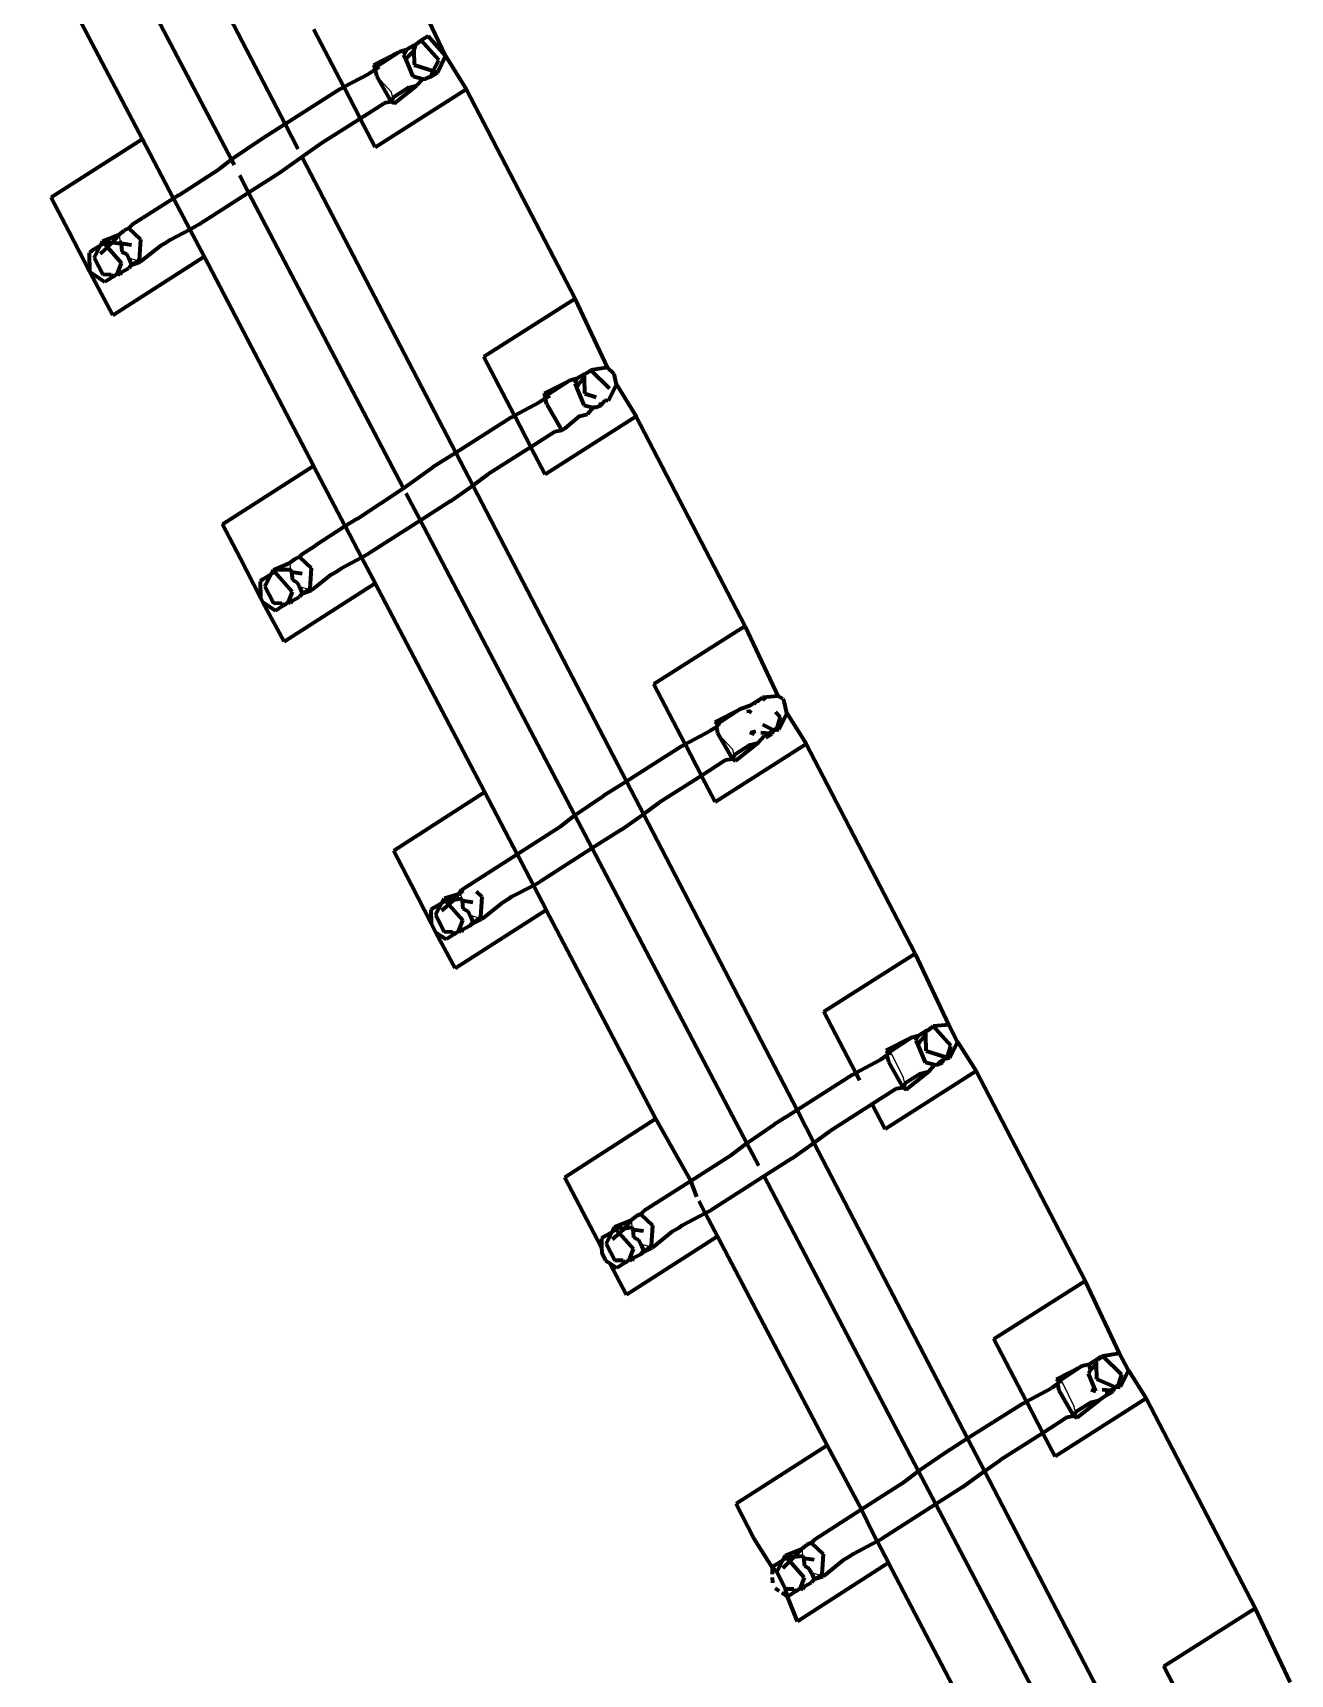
# Model space of a CAD drawing. Header units: millimetres. Extents: x 4307 to 31003, y 2809 to 20009.
# Drawn here: x 16655.46 to 16673.03, y 12521.96 to 12544.88 of the extents above; entities that cross this region are included whole.
import ezdxf

# ---------------------------------------------------------------- set-up
doc = ezdxf.new("R2010")
doc.units = ezdxf.units.MM
doc.layers.add('ProfileEdges', color=7, linetype='Continuous')

msp = doc.modelspace()

# ---------------------------------------------------------------- linework, layer by layer
for p, q in [((16660.265, 12544.413), (16660.226, 12544.438)), ((16660.261, 12544.281), (16660.472, 12544.054)), ((16660.451, 12543.952), (16660.49, 12543.977)), ((16660.49, 12543.977), (16660.472, 12544.054)), ((16656.67, 12542.069), (16656.674, 12542.043)), ((16656.674, 12542.043), (16656.678, 12541.973)), ((16656.932, 12541.698), (16656.801, 12541.735)), ((16656.96, 12541.683), (16656.932, 12541.698)), ((16662.61, 12539.849), (16662.649, 12539.824)), ((16662.835, 12539.363), (16662.894, 12539.357)), ((16659.054, 12537.48), (16659.062, 12537.383)), ((16659.317, 12537.109), (16659.186, 12537.146)), ((16659.344, 12537.093), (16659.317, 12537.109)), ((16665.029, 12535.103), (16665.24, 12534.875)), ((16665.219, 12534.774), (16665.258, 12534.798)), ((16665.258, 12534.798), (16665.24, 12534.875)), ((16661.438, 12532.891), (16661.442, 12532.865)), ((16661.442, 12532.865), (16661.446, 12532.794)), ((16661.701, 12532.52), (16661.57, 12532.557)), ((16661.728, 12532.504), (16661.701, 12532.52)), ((16667.454, 12530.636), (16667.625, 12530.286)), ((16667.604, 12530.185), (16667.643, 12530.209)), ((16667.643, 12530.209), (16667.625, 12530.286)), ((16663.822, 12528.301), (16663.826, 12528.276)), ((16663.826, 12528.276), (16663.83, 12528.205)), ((16664.085, 12527.931), (16663.954, 12527.968)), ((16664.113, 12527.915), (16664.085, 12527.931)), ((16669.839, 12526.047), (16670.009, 12525.697)), ((16669.988, 12525.595), (16670.027, 12525.62)), ((16670.027, 12525.62), (16670.009, 12525.697)), ((16666.207, 12523.712), (16666.211, 12523.687)), ((16666.211, 12523.687), (16666.215, 12523.616)), ((16666.469, 12523.342), (16666.339, 12523.379)), ((16666.497, 12523.326), (16666.469, 12523.342))]:
    msp.add_line(p, q)
at = {"layer": 'ProfileEdges', "lineweight": 211}
for p, q in [((16656.838, 12547.741), (16658.985, 12543.608)), ((16658.235, 12543.112), (16656.076, 12547.232)), ((16656.992, 12543.399), (16655.461, 12546.319)), ((16660.664, 12545.74), (16661.229, 12544.562)), ((16659.806, 12544.127), (16659.389, 12544.93)), ((16660.681, 12544.645), (16660.579, 12544.619)), ((16660.681, 12544.645), (16660.642, 12544.578)), ((16660.673, 12544.52), (16660.784, 12544.632)), ((16660.783, 12544.707), (16660.681, 12544.645)), ((16660.812, 12544.72), (16660.783, 12544.707)), ((16660.783, 12544.707), (16660.784, 12544.632)), ((16660.784, 12544.632), (16660.812, 12544.72)), ((16660.784, 12544.632), (16660.788, 12544.437)), ((16660.889, 12544.777), (16660.812, 12544.72)), ((16660.987, 12544.836), (16660.889, 12544.777)), ((16661.134, 12544.503), (16660.889, 12544.777)), ((16661.229, 12544.562), (16660.987, 12544.836)), ((16660.226, 12544.438), (16660.579, 12544.619)), ((16660.226, 12544.438), (16660.242, 12544.366)), ((16660.265, 12544.413), (16660.242, 12544.366)), ((16660.302, 12544.404), (16660.242, 12544.366)), ((16660.265, 12544.413), (16660.579, 12544.619)), ((16660.673, 12544.52), (16660.642, 12544.578)), ((16660.774, 12544.272), (16660.673, 12544.52)), ((16660.788, 12544.437), (16661.056, 12544.35)), ((16661.056, 12544.35), (16661.134, 12544.503)), ((16661.116, 12544.331), (16661.229, 12544.562)), ((16661.229, 12544.562), (16661.518, 12544.096)), ((16659.806, 12544.127), (16660.158, 12544.312)), ((16660.242, 12544.366), (16660.158, 12544.312)), ((16660.242, 12544.366), (16660.261, 12544.281)), ((16660.261, 12544.281), (16660.451, 12543.952)), ((16660.908, 12544.238), (16660.774, 12544.272)), ((16660.908, 12544.238), (16660.826, 12544.147)), ((16660.908, 12544.238), (16660.947, 12544.241)), ((16661.016, 12544.27), (16660.947, 12544.241)), ((16661.016, 12544.27), (16661.056, 12544.35)), ((16661.016, 12544.27), (16661.116, 12544.331)), ((16661.056, 12544.35), (16661.116, 12544.331)), ((16659.758, 12544.1), (16658.985, 12543.608)), ((16659.758, 12544.1), (16659.806, 12544.127)), ((16659.806, 12544.127), (16660.034, 12543.688)), ((16660.243, 12543.285), (16661.518, 12544.096)), ((16660.451, 12543.952), (16660.47, 12543.919)), ((16660.49, 12543.977), (16660.47, 12543.919)), ((16660.714, 12544.119), (16660.49, 12543.977)), ((16660.509, 12543.896), (16660.826, 12544.147)), ((16660.714, 12544.119), (16660.826, 12544.147)), ((16661.518, 12544.096), (16663.039, 12541.169)), ((16660.034, 12543.688), (16660.372, 12543.902)), ((16660.47, 12543.919), (16660.372, 12543.902)), ((16660.509, 12543.896), (16660.47, 12543.919)), ((16658.985, 12543.608), (16658.667, 12543.405)), ((16658.985, 12543.608), (16659.165, 12543.261)), ((16659.49, 12543.342), (16660.034, 12543.688)), ((16660.243, 12543.285), (16660.034, 12543.688)), ((16656.992, 12543.399), (16655.72, 12542.583)), ((16657.428, 12542.568), (16656.992, 12543.399)), ((16658.667, 12543.405), (16658.235, 12543.112)), ((16659.222, 12543.152), (16659.49, 12543.342)), ((16658.235, 12543.112), (16658.071, 12542.982)), ((16658.276, 12543.035), (16658.235, 12543.112)), ((16658.914, 12542.932), (16659.222, 12543.152)), ((16659.222, 12543.152), (16661.37, 12539.019)), ((16657.501, 12542.618), (16658.071, 12542.982)), ((16658.476, 12542.653), (16658.352, 12542.89)), ((16658.476, 12542.653), (16658.914, 12542.932)), ((16655.971, 12542.105), (16655.72, 12542.583)), ((16657.428, 12542.568), (16656.842, 12542.196)), ((16657.501, 12542.618), (16657.428, 12542.568)), ((16657.428, 12542.568), (16657.654, 12542.138)), ((16657.784, 12542.211), (16658.476, 12542.653)), ((16660.641, 12538.525), (16658.476, 12542.653)), ((16656.258, 12541.546), (16655.971, 12542.105)), ((16656.67, 12542.069), (16656.739, 12542.124)), ((16656.802, 12542.153), (16656.739, 12542.124)), ((16656.802, 12542.153), (16656.842, 12542.196)), ((16656.971, 12541.997), (16656.802, 12542.153)), ((16657.388, 12541.998), (16657.654, 12542.138)), ((16657.654, 12542.138), (16657.784, 12542.211)), ((16657.654, 12542.138), (16657.853, 12541.759)), ((16656.402, 12541.909), (16656.292, 12541.843)), ((16656.317, 12541.742), (16656.402, 12541.909)), ((16656.402, 12541.909), (16656.435, 12541.975)), ((16656.456, 12541.944), (16656.402, 12541.909)), ((16656.504, 12541.89), (16656.403, 12541.798)), ((16656.435, 12541.975), (16656.67, 12542.069)), ((16656.435, 12541.975), (16656.576, 12541.955)), ((16656.456, 12541.944), (16656.504, 12541.89)), ((16656.504, 12541.89), (16656.576, 12541.955)), ((16656.504, 12541.89), (16656.7, 12541.668)), ((16656.576, 12541.955), (16656.67, 12542.069)), ((16656.576, 12541.955), (16656.695, 12541.939)), ((16656.695, 12541.939), (16656.678, 12541.973)), ((16656.839, 12541.919), (16656.695, 12541.939)), ((16656.695, 12541.939), (16656.707, 12541.827)), ((16656.952, 12541.714), (16656.971, 12541.997)), ((16657.239, 12541.904), (16656.982, 12541.697)), ((16657.331, 12541.956), (16657.239, 12541.904)), ((16657.388, 12541.998), (16657.331, 12541.956)), ((16656.292, 12541.843), (16656.253, 12541.813)), ((16656.258, 12541.546), (16656.253, 12541.813)), ((16656.317, 12541.742), (16656.44, 12541.506)), ((16656.581, 12540.942), (16657.853, 12541.759)), ((16656.644, 12541.522), (16656.7, 12541.668)), ((16656.773, 12541.79), (16656.707, 12541.827)), ((16656.801, 12541.735), (16656.773, 12541.79)), ((16656.801, 12541.735), (16656.839, 12541.644)), ((16656.839, 12541.644), (16656.802, 12541.596)), ((16656.839, 12541.644), (16656.932, 12541.698)), ((16656.839, 12541.644), (16656.96, 12541.683)), ((16656.932, 12541.698), (16656.952, 12541.714)), ((16656.96, 12541.683), (16656.952, 12541.714)), ((16656.982, 12541.697), (16656.96, 12541.683)), ((16657.853, 12541.759), (16659.384, 12538.838)), ((16656.258, 12541.546), (16656.466, 12541.404)), ((16656.581, 12540.942), (16656.258, 12541.546)), ((16656.555, 12541.504), (16656.44, 12541.506)), ((16656.509, 12541.427), (16656.466, 12541.404)), ((16656.581, 12541.475), (16656.509, 12541.427)), ((16656.581, 12541.475), (16656.555, 12541.504)), ((16656.581, 12541.475), (16656.644, 12541.522)), ((16656.702, 12541.542), (16656.644, 12541.522)), ((16656.644, 12541.522), (16656.682, 12541.502)), ((16656.702, 12541.542), (16656.682, 12541.502)), ((16656.702, 12541.542), (16656.802, 12541.596)), ((16663.039, 12541.169), (16661.764, 12540.358)), ((16663.039, 12541.169), (16663.491, 12540.208)), ((16662.19, 12539.538), (16661.764, 12540.358)), ((16663.065, 12540.056), (16662.964, 12540.03)), ((16663.065, 12540.056), (16663.027, 12539.988)), ((16663.168, 12540.118), (16663.065, 12540.056)), ((16663.168, 12540.064), (16663.085, 12539.978)), ((16663.196, 12540.131), (16663.168, 12540.118)), ((16663.168, 12540.064), (16663.168, 12540.118)), ((16663.172, 12539.848), (16663.168, 12540.064)), ((16663.196, 12540.131), (16663.259, 12540.173)), ((16663.491, 12540.208), (16663.259, 12540.173)), ((16663.259, 12540.173), (16663.518, 12539.914)), ((16663.584, 12540.12), (16663.491, 12540.208)), ((16663.614, 12539.972), (16663.584, 12540.12)), ((16662.61, 12539.849), (16662.964, 12540.03)), ((16662.626, 12539.776), (16662.61, 12539.849)), ((16662.649, 12539.824), (16662.626, 12539.776)), ((16662.686, 12539.814), (16662.626, 12539.776)), ((16662.964, 12540.03), (16662.649, 12539.824)), ((16663.027, 12539.988), (16663.057, 12539.93)), ((16663.085, 12539.978), (16663.057, 12539.93)), ((16663.057, 12539.93), (16663.158, 12539.683)), ((16663.172, 12539.848), (16663.333, 12539.796)), ((16663.614, 12539.972), (16663.5, 12539.742)), ((16663.614, 12539.972), (16663.893, 12539.524)), ((16662.19, 12539.538), (16662.542, 12539.723)), ((16662.626, 12539.776), (16662.542, 12539.723)), ((16662.645, 12539.692), (16662.626, 12539.776)), ((16662.645, 12539.692), (16662.835, 12539.363)), ((16663.158, 12539.683), (16663.292, 12539.649)), ((16663.292, 12539.649), (16663.211, 12539.557)), ((16663.331, 12539.652), (16663.292, 12539.649)), ((16663.4, 12539.681), (16663.331, 12539.652)), ((16663.417, 12539.704), (16663.371, 12539.69)), ((16663.4, 12539.681), (16663.417, 12539.704)), ((16663.449, 12539.749), (16663.417, 12539.704)), ((16663.5, 12539.742), (16663.449, 12539.749)), ((16662.143, 12539.511), (16661.37, 12539.019)), ((16662.143, 12539.511), (16662.19, 12539.538)), ((16662.19, 12539.538), (16662.419, 12539.098)), ((16663.893, 12539.524), (16662.618, 12538.714)), ((16662.835, 12539.363), (16662.854, 12539.33)), ((16662.894, 12539.357), (16662.854, 12539.33)), ((16663.098, 12539.53), (16662.894, 12539.357)), ((16663.098, 12539.53), (16663.211, 12539.557)), ((16665.414, 12536.598), (16663.893, 12539.524)), ((16662.756, 12539.313), (16662.419, 12539.098)), ((16662.854, 12539.33), (16662.756, 12539.313)), ((16661.37, 12539.019), (16661.051, 12538.816)), ((16661.37, 12539.019), (16661.607, 12538.563)), ((16662.419, 12539.098), (16661.874, 12538.753)), ((16662.618, 12538.714), (16662.419, 12539.098)), ((16658.112, 12538.022), (16659.384, 12538.838)), ((16659.827, 12537.992), (16659.384, 12538.838)), ((16660.641, 12538.525), (16661.051, 12538.816)), ((16661.607, 12538.563), (16661.823, 12538.719)), ((16661.874, 12538.753), (16661.823, 12538.719)), ((16659.992, 12538.097), (16660.641, 12538.525)), ((16660.877, 12538.074), (16660.679, 12538.451)), ((16661.298, 12538.343), (16661.607, 12538.563)), ((16661.607, 12538.563), (16663.754, 12534.429)), ((16661.298, 12538.343), (16660.877, 12538.074)), ((16658.363, 12537.544), (16658.112, 12538.022)), ((16659.827, 12537.992), (16659.41, 12537.724)), ((16659.992, 12538.097), (16659.827, 12537.992)), ((16659.827, 12537.992), (16660.055, 12537.558)), ((16660.877, 12538.074), (16660.169, 12537.622)), ((16663.036, 12533.956), (16660.877, 12538.074)), ((16658.642, 12536.999), (16658.363, 12537.544)), ((16659.123, 12537.535), (16659.054, 12537.48)), ((16659.186, 12537.564), (16659.123, 12537.535)), ((16659.186, 12537.564), (16659.227, 12537.607)), ((16659.355, 12537.408), (16659.186, 12537.564)), ((16659.227, 12537.607), (16659.41, 12537.724)), ((16659.772, 12537.409), (16660.055, 12537.558)), ((16660.055, 12537.558), (16660.169, 12537.622)), ((16660.055, 12537.558), (16660.244, 12537.198)), ((16658.677, 12537.254), (16658.792, 12537.324)), ((16658.702, 12537.153), (16658.792, 12537.324)), ((16658.792, 12537.324), (16658.824, 12537.384)), ((16658.84, 12537.354), (16658.792, 12537.324)), ((16658.824, 12537.384), (16659.054, 12537.48)), ((16659.062, 12537.383), (16658.824, 12537.384)), ((16659.084, 12537.079), (16658.84, 12537.354)), ((16659.08, 12537.349), (16659.062, 12537.383)), ((16659.223, 12537.329), (16659.08, 12537.349)), ((16659.092, 12537.238), (16659.08, 12537.349)), ((16659.337, 12537.125), (16659.355, 12537.408)), ((16659.623, 12537.315), (16659.367, 12537.108)), ((16659.623, 12537.315), (16659.715, 12537.367)), ((16659.715, 12537.367), (16659.772, 12537.409)), ((16658.677, 12537.254), (16658.637, 12537.223)), ((16658.637, 12537.223), (16658.642, 12536.999)), ((16658.702, 12537.153), (16658.825, 12536.917)), ((16658.972, 12536.382), (16660.244, 12537.198)), ((16659.084, 12537.079), (16659.028, 12536.933)), ((16659.157, 12537.201), (16659.092, 12537.238)), ((16659.186, 12537.146), (16659.157, 12537.201)), ((16659.186, 12537.146), (16659.223, 12537.055)), ((16659.223, 12537.055), (16659.317, 12537.109)), ((16659.223, 12537.055), (16659.344, 12537.093)), ((16659.317, 12537.109), (16659.337, 12537.125)), ((16659.344, 12537.093), (16659.337, 12537.125)), ((16659.367, 12537.108), (16659.344, 12537.093)), ((16661.775, 12534.277), (16660.244, 12537.198)), ((16658.677, 12536.932), (16658.642, 12536.999)), ((16658.677, 12536.932), (16658.851, 12536.815)), ((16658.972, 12536.382), (16658.677, 12536.932)), ((16658.939, 12536.915), (16658.825, 12536.917)), ((16658.851, 12536.815), (16658.893, 12536.838)), ((16658.965, 12536.886), (16658.893, 12536.838)), ((16658.965, 12536.886), (16658.939, 12536.915)), ((16658.965, 12536.886), (16659.028, 12536.933)), ((16659.086, 12536.952), (16659.028, 12536.933)), ((16659.066, 12536.913), (16659.028, 12536.933)), ((16659.086, 12536.952), (16659.066, 12536.913)), ((16659.086, 12536.952), (16659.186, 12537.007)), ((16659.223, 12537.055), (16659.186, 12537.007)), ((16665.414, 12536.598), (16664.139, 12535.787)), ((16665.414, 12536.598), (16665.875, 12535.619)), ((16664.574, 12534.948), (16664.139, 12535.787)), ((16665.48, 12535.486), (16665.342, 12535.439)), ((16665.552, 12535.529), (16665.48, 12535.486)), ((16665.552, 12535.529), (16665.538, 12535.505)), ((16665.606, 12535.566), (16665.552, 12535.529)), ((16665.58, 12535.542), (16665.606, 12535.566)), ((16665.606, 12535.566), (16665.658, 12535.599)), ((16665.875, 12535.619), (16665.658, 12535.599)), ((16665.694, 12535.558), (16665.658, 12535.599)), ((16665.941, 12535.583), (16665.875, 12535.619)), ((16665.941, 12535.583), (16665.959, 12535.549)), ((16665.998, 12535.383), (16665.959, 12535.549)), ((16664.995, 12535.259), (16665.342, 12535.439)), ((16665.034, 12535.235), (16664.995, 12535.259)), ((16665.034, 12535.235), (16665.011, 12535.187)), ((16665.342, 12535.439), (16665.034, 12535.235)), ((16665.07, 12535.225), (16665.034, 12535.235)), ((16665.466, 12535.383), (16665.459, 12535.428)), ((16665.491, 12535.425), (16665.466, 12535.383)), ((16665.658, 12535.225), (16665.812, 12535.147)), ((16665.902, 12535.325), (16665.839, 12535.396)), ((16665.902, 12535.325), (16665.856, 12535.175)), ((16665.998, 12535.383), (16665.884, 12535.152)), ((16665.998, 12535.383), (16666.268, 12534.953)), ((16664.574, 12534.948), (16664.926, 12535.134)), ((16665.011, 12535.187), (16664.926, 12535.134)), ((16665.011, 12535.187), (16665.029, 12535.103)), ((16665.029, 12535.103), (16665.219, 12534.774)), ((16665.481, 12535.115), (16665.542, 12535.094)), ((16665.542, 12535.094), (16665.53, 12535.143)), ((16665.677, 12535.059), (16665.595, 12534.968)), ((16665.633, 12535.114), (16665.755, 12535.101)), ((16665.755, 12535.101), (16665.677, 12535.059)), ((16665.704, 12535.041), (16665.784, 12535.092)), ((16665.812, 12535.147), (16665.755, 12535.101)), ((16665.755, 12535.101), (16665.784, 12535.092)), ((16665.812, 12535.147), (16665.784, 12535.092)), ((16665.856, 12535.175), (16665.812, 12535.147)), ((16665.812, 12535.147), (16665.884, 12535.152)), ((16664.527, 12534.922), (16663.754, 12534.429)), ((16664.527, 12534.922), (16664.574, 12534.948)), ((16664.574, 12534.948), (16664.803, 12534.509)), ((16664.993, 12534.143), (16666.268, 12534.953)), ((16665.219, 12534.774), (16665.238, 12534.741)), ((16665.258, 12534.798), (16665.238, 12534.741)), ((16665.483, 12534.941), (16665.258, 12534.798)), ((16665.595, 12534.968), (16665.277, 12534.718)), ((16665.483, 12534.941), (16665.595, 12534.968)), ((16667.789, 12532.026), (16666.268, 12534.953)), ((16665.14, 12534.724), (16664.803, 12534.509)), ((16665.238, 12534.741), (16665.14, 12534.724)), ((16665.238, 12534.741), (16665.277, 12534.718)), ((16663.754, 12534.429), (16663.436, 12534.227)), ((16663.754, 12534.429), (16663.991, 12533.973)), ((16664.803, 12534.509), (16664.258, 12534.164)), ((16664.993, 12534.143), (16664.803, 12534.509)), ((16661.775, 12534.277), (16660.503, 12533.461)), ((16662.228, 12533.413), (16661.775, 12534.277)), ((16663.036, 12533.956), (16663.436, 12534.227)), ((16663.991, 12533.973), (16664.208, 12534.13)), ((16664.258, 12534.164), (16664.208, 12534.13)), ((16662.839, 12533.804), (16663.036, 12533.956)), ((16663.278, 12533.495), (16663.036, 12533.956)), ((16663.682, 12533.754), (16663.991, 12533.973)), ((16663.991, 12533.973), (16666.138, 12529.84)), ((16662.228, 12533.413), (16662.839, 12533.804)), ((16663.682, 12533.754), (16663.278, 12533.495)), ((16660.754, 12532.983), (16660.503, 12533.461)), ((16661.451, 12532.915), (16662.228, 12533.413)), ((16662.228, 12533.413), (16662.456, 12532.978)), ((16663.278, 12533.495), (16662.553, 12533.033)), ((16665.437, 12529.378), (16663.278, 12533.495)), ((16661.025, 12532.452), (16660.754, 12532.983)), ((16662.156, 12532.82), (16662.456, 12532.978)), ((16662.456, 12532.978), (16662.553, 12533.033)), ((16662.456, 12532.978), (16662.635, 12532.637)), ((16661.061, 12532.664), (16661.177, 12532.734)), ((16661.086, 12532.564), (16661.177, 12532.734)), ((16661.272, 12532.711), (16661.171, 12532.62)), ((16661.177, 12532.734), (16661.209, 12532.794)), ((16661.177, 12532.734), (16661.225, 12532.765)), ((16661.442, 12532.865), (16661.209, 12532.794)), ((16661.209, 12532.794), (16661.344, 12532.776)), ((16661.225, 12532.765), (16661.272, 12532.711)), ((16661.344, 12532.776), (16661.272, 12532.711)), ((16661.272, 12532.711), (16661.469, 12532.49)), ((16661.438, 12532.891), (16661.344, 12532.776)), ((16661.344, 12532.776), (16661.446, 12532.794)), ((16661.438, 12532.891), (16661.451, 12532.915)), ((16661.481, 12532.9), (16661.438, 12532.891)), ((16661.451, 12532.915), (16661.442, 12532.865)), ((16661.464, 12532.76), (16661.446, 12532.794)), ((16661.607, 12532.74), (16661.464, 12532.76)), ((16661.476, 12532.649), (16661.464, 12532.76)), ((16661.74, 12532.818), (16661.66, 12532.892)), ((16661.721, 12532.536), (16661.74, 12532.818)), ((16662.007, 12532.726), (16661.751, 12532.519)), ((16662.1, 12532.778), (16662.007, 12532.726)), ((16662.156, 12532.82), (16662.1, 12532.778)), ((16661.061, 12532.664), (16661.021, 12532.634)), ((16661.021, 12532.634), (16661.025, 12532.452)), ((16661.086, 12532.564), (16661.209, 12532.328)), ((16661.363, 12531.821), (16662.635, 12532.637)), ((16661.413, 12532.344), (16661.469, 12532.49)), ((16661.542, 12532.611), (16661.476, 12532.649)), ((16661.57, 12532.557), (16661.542, 12532.611)), ((16661.57, 12532.557), (16661.608, 12532.466)), ((16661.599, 12532.44), (16661.701, 12532.52)), ((16661.599, 12532.44), (16661.728, 12532.504)), ((16661.701, 12532.52), (16661.721, 12532.536)), ((16661.728, 12532.504), (16661.721, 12532.536)), ((16661.751, 12532.519), (16661.728, 12532.504)), ((16664.166, 12529.716), (16662.635, 12532.637)), ((16661.093, 12532.321), (16661.025, 12532.452)), ((16661.093, 12532.321), (16661.235, 12532.226)), ((16661.363, 12531.821), (16661.093, 12532.321)), ((16661.323, 12532.326), (16661.209, 12532.328)), ((16661.278, 12532.249), (16661.235, 12532.226)), ((16661.349, 12532.297), (16661.278, 12532.249)), ((16661.349, 12532.297), (16661.323, 12532.326)), ((16661.349, 12532.297), (16661.413, 12532.344)), ((16661.471, 12532.363), (16661.413, 12532.344)), ((16661.451, 12532.324), (16661.413, 12532.344)), ((16661.471, 12532.363), (16661.451, 12532.324)), ((16661.471, 12532.363), (16661.571, 12532.418)), ((16661.608, 12532.466), (16661.571, 12532.418)), ((16661.571, 12532.418), (16661.599, 12532.44)), ((16666.514, 12531.216), (16667.789, 12532.026)), ((16667.789, 12532.026), (16668.259, 12531.03)), ((16666.959, 12530.359), (16666.514, 12531.216)), ((16667.834, 12530.877), (16667.726, 12530.85)), ((16667.795, 12530.81), (16667.834, 12530.877)), ((16667.936, 12530.94), (16667.834, 12530.877)), ((16667.937, 12530.885), (16667.853, 12530.799)), ((16667.964, 12530.952), (16667.936, 12530.94)), ((16667.937, 12530.885), (16667.936, 12530.94)), ((16667.941, 12530.669), (16667.937, 12530.885)), ((16667.964, 12530.952), (16668.042, 12531.01)), ((16668.259, 12531.03), (16668.042, 12531.01)), ((16668.287, 12530.736), (16668.042, 12531.01)), ((16668.382, 12530.794), (16668.259, 12531.03)), ((16667.726, 12530.85), (16667.379, 12530.67)), ((16667.379, 12530.67), (16667.418, 12530.645)), ((16667.418, 12530.645), (16667.393, 12530.605)), ((16667.418, 12530.645), (16667.726, 12530.85)), ((16667.418, 12530.645), (16667.454, 12530.636)), ((16667.795, 12530.81), (16667.825, 12530.752)), ((16667.853, 12530.799), (16667.825, 12530.752)), ((16667.825, 12530.752), (16667.927, 12530.505)), ((16667.941, 12530.669), (16668.209, 12530.582)), ((16668.241, 12530.586), (16668.287, 12530.736)), ((16668.382, 12530.794), (16668.268, 12530.563)), ((16668.382, 12530.794), (16668.643, 12530.382)), ((16666.959, 12530.359), (16667.311, 12530.545)), ((16667.311, 12530.545), (16667.393, 12530.605)), ((16667.393, 12530.605), (16667.414, 12530.513)), ((16667.414, 12530.513), (16667.604, 12530.185)), ((16668.061, 12530.47), (16667.927, 12530.505)), ((16667.979, 12530.379), (16668.061, 12530.47)), ((16668.061, 12530.47), (16668.1, 12530.474)), ((16668.14, 12530.512), (16668.1, 12530.474)), ((16668.1, 12530.474), (16668.169, 12530.503)), ((16668.193, 12530.551), (16668.14, 12530.512)), ((16668.169, 12530.503), (16668.14, 12530.512)), ((16668.169, 12530.503), (16668.193, 12530.551)), ((16668.241, 12530.586), (16668.193, 12530.551)), ((16668.268, 12530.563), (16668.193, 12530.551)), ((16668.209, 12530.582), (16668.241, 12530.586)), ((16668.241, 12530.586), (16668.268, 12530.563)), ((16666.911, 12530.333), (16666.138, 12529.84)), ((16666.911, 12530.333), (16666.959, 12530.359)), ((16667.013, 12530.254), (16666.959, 12530.359)), ((16668.643, 12530.382), (16667.368, 12529.571)), ((16667.604, 12530.185), (16667.623, 12530.152)), ((16667.643, 12530.209), (16667.623, 12530.152)), ((16667.867, 12530.351), (16667.643, 12530.209)), ((16667.662, 12530.129), (16667.979, 12530.379)), ((16667.867, 12530.351), (16667.979, 12530.379)), ((16668.643, 12530.382), (16670.164, 12527.455)), ((16667.525, 12530.134), (16667.186, 12529.921)), ((16667.623, 12530.152), (16667.525, 12530.134)), ((16667.623, 12530.152), (16667.662, 12530.129)), ((16666.138, 12529.84), (16665.82, 12529.637)), ((16666.138, 12529.84), (16666.375, 12529.384)), ((16667.186, 12529.921), (16666.643, 12529.575)), ((16667.368, 12529.571), (16667.186, 12529.921)), ((16664.166, 12529.716), (16662.894, 12528.9)), ((16664.654, 12528.85), (16664.166, 12529.716)), ((16665.437, 12529.378), (16665.82, 12529.637)), ((16666.375, 12529.384), (16666.592, 12529.541)), ((16666.643, 12529.575), (16666.592, 12529.541)), ((16665.223, 12529.215), (16665.437, 12529.378)), ((16665.603, 12529.06), (16665.437, 12529.378)), ((16666.066, 12529.165), (16666.375, 12529.384)), ((16666.375, 12529.384), (16668.522, 12525.251)), ((16664.654, 12528.85), (16665.223, 12529.215)), ((16666.066, 12529.165), (16665.678, 12528.917)), ((16663.408, 12527.92), (16662.894, 12528.9)), ((16664.63, 12528.833), (16663.995, 12528.428)), ((16664.654, 12528.85), (16664.63, 12528.833)), ((16664.736, 12528.63), (16664.654, 12528.85)), ((16665.678, 12528.917), (16664.937, 12528.443)), ((16667.837, 12524.799), (16665.678, 12528.917)), ((16663.822, 12528.301), (16663.891, 12528.357)), ((16663.955, 12528.385), (16663.891, 12528.357)), ((16663.955, 12528.385), (16663.995, 12528.428)), ((16664.124, 12528.229), (16663.955, 12528.385)), ((16664.54, 12528.231), (16664.857, 12528.398)), ((16664.857, 12528.398), (16664.77, 12528.566)), ((16664.857, 12528.398), (16664.937, 12528.443)), ((16664.857, 12528.398), (16665.027, 12528.076)), ((16663.445, 12528.075), (16663.555, 12528.141)), ((16663.47, 12527.974), (16663.555, 12528.141)), ((16663.555, 12528.141), (16663.588, 12528.208)), ((16663.555, 12528.141), (16663.609, 12528.176)), ((16663.657, 12528.122), (16663.555, 12528.031)), ((16663.588, 12528.208), (16663.822, 12528.301)), ((16663.588, 12528.208), (16663.729, 12528.188)), ((16663.609, 12528.176), (16663.657, 12528.122)), ((16663.729, 12528.188), (16663.657, 12528.122)), ((16663.657, 12528.122), (16663.853, 12527.9)), ((16663.729, 12528.188), (16663.822, 12528.301)), ((16663.729, 12528.188), (16663.83, 12528.205)), ((16663.83, 12528.205), (16663.848, 12528.171)), ((16663.848, 12528.171), (16663.991, 12528.151)), ((16663.86, 12528.06), (16663.848, 12528.171)), ((16664.105, 12527.947), (16664.124, 12528.229)), ((16664.391, 12528.137), (16664.135, 12527.929)), ((16664.484, 12528.189), (16664.391, 12528.137)), ((16664.54, 12528.231), (16664.484, 12528.189)), ((16663.445, 12528.075), (16663.406, 12528.045)), ((16663.406, 12528.045), (16663.408, 12527.92)), ((16663.408, 12527.92), (16663.41, 12527.844)), ((16663.47, 12527.974), (16663.593, 12527.738)), ((16665.027, 12528.076), (16663.755, 12527.26)), ((16663.797, 12527.755), (16663.853, 12527.9)), ((16663.926, 12528.022), (16663.86, 12528.06)), ((16663.954, 12527.968), (16663.926, 12528.022)), ((16663.954, 12527.968), (16663.992, 12527.877)), ((16663.983, 12527.851), (16664.085, 12527.931)), ((16663.983, 12527.851), (16664.113, 12527.915)), ((16664.085, 12527.931), (16664.105, 12527.947)), ((16664.113, 12527.915), (16664.105, 12527.947)), ((16664.135, 12527.929), (16664.113, 12527.915)), ((16665.027, 12528.076), (16666.558, 12525.156)), ((16663.463, 12527.741), (16663.41, 12527.844)), ((16663.463, 12527.741), (16663.523, 12527.701)), ((16663.523, 12527.701), (16663.619, 12527.637)), ((16663.755, 12527.26), (16663.523, 12527.701)), ((16663.708, 12527.737), (16663.593, 12527.738)), ((16663.662, 12527.66), (16663.619, 12527.637)), ((16663.734, 12527.707), (16663.662, 12527.66)), ((16663.734, 12527.707), (16663.708, 12527.737)), ((16663.734, 12527.707), (16663.797, 12527.755)), ((16663.855, 12527.774), (16663.797, 12527.755)), ((16663.835, 12527.735), (16663.797, 12527.755)), ((16663.855, 12527.774), (16663.835, 12527.735)), ((16663.855, 12527.774), (16663.955, 12527.829)), ((16663.992, 12527.877), (16663.955, 12527.829)), ((16663.955, 12527.829), (16663.983, 12527.851)), ((16668.889, 12526.644), (16670.164, 12527.455)), ((16670.164, 12527.455), (16670.644, 12526.44)), ((16669.343, 12525.77), (16668.889, 12526.644)), ((16670.218, 12526.288), (16670.117, 12526.262)), ((16670.32, 12526.35), (16670.218, 12526.288)), ((16670.238, 12526.21), (16670.218, 12526.288)), ((16670.321, 12526.296), (16670.238, 12526.21)), ((16670.375, 12526.388), (16670.32, 12526.35)), ((16670.321, 12526.296), (16670.32, 12526.35)), ((16670.325, 12526.08), (16670.321, 12526.296)), ((16670.349, 12526.363), (16670.412, 12526.405)), ((16670.375, 12526.388), (16670.412, 12526.405)), ((16670.644, 12526.44), (16670.412, 12526.405)), ((16670.671, 12526.147), (16670.412, 12526.405)), ((16670.767, 12526.205), (16670.644, 12526.44)), ((16669.763, 12526.081), (16670.117, 12526.262)), ((16669.802, 12526.056), (16669.763, 12526.081)), ((16669.802, 12526.056), (16669.778, 12526.016)), ((16670.117, 12526.262), (16669.802, 12526.056)), ((16669.802, 12526.056), (16669.839, 12526.047)), ((16670.238, 12526.21), (16670.21, 12526.163)), ((16670.311, 12525.916), (16670.21, 12526.163)), ((16670.325, 12526.08), (16670.581, 12525.968)), ((16670.671, 12526.147), (16670.625, 12525.997)), ((16670.767, 12526.205), (16670.653, 12525.974)), ((16670.767, 12526.205), (16671.018, 12525.811)), ((16669.343, 12525.77), (16669.695, 12525.955)), ((16669.778, 12526.016), (16669.695, 12525.955)), ((16669.778, 12526.016), (16669.798, 12525.924)), ((16669.798, 12525.924), (16669.988, 12525.595)), ((16670.249, 12525.937), (16670.311, 12525.916)), ((16670.473, 12525.863), (16670.364, 12525.79)), ((16670.524, 12525.922), (16670.402, 12525.935)), ((16670.553, 12525.913), (16670.445, 12525.881)), ((16670.473, 12525.863), (16670.553, 12525.913)), ((16670.581, 12525.968), (16670.524, 12525.922)), ((16670.553, 12525.913), (16670.524, 12525.922)), ((16670.581, 12525.968), (16670.553, 12525.913)), ((16670.625, 12525.997), (16670.581, 12525.968)), ((16670.581, 12525.968), (16670.653, 12525.974)), ((16669.296, 12525.744), (16668.522, 12525.251)), ((16669.296, 12525.744), (16669.343, 12525.77)), ((16669.343, 12525.77), (16669.571, 12525.33)), ((16671.018, 12525.811), (16669.743, 12525)), ((16670.027, 12525.62), (16670.007, 12525.563)), ((16670.251, 12525.762), (16670.027, 12525.62)), ((16670.364, 12525.79), (16670.046, 12525.54)), ((16670.251, 12525.762), (16670.364, 12525.79)), ((16671.018, 12525.811), (16672.539, 12522.884)), ((16669.909, 12525.545), (16669.571, 12525.33)), ((16670.007, 12525.563), (16669.909, 12525.545)), ((16669.988, 12525.595), (16670.007, 12525.563)), ((16670.007, 12525.563), (16670.046, 12525.54)), ((16666.558, 12525.156), (16665.286, 12524.34)), ((16666.558, 12525.156), (16667.038, 12524.261)), ((16668.522, 12525.251), (16668.204, 12525.048)), ((16668.522, 12525.251), (16668.759, 12524.795)), ((16669.571, 12525.33), (16669.027, 12524.985)), ((16669.743, 12525), (16669.571, 12525.33)), ((16668.204, 12525.048), (16667.837, 12524.799)), ((16668.759, 12524.795), (16668.976, 12524.952)), ((16669.027, 12524.985), (16668.976, 12524.952)), ((16667.837, 12524.799), (16667.608, 12524.625)), ((16668.079, 12524.338), (16667.837, 12524.799)), ((16668.451, 12524.575), (16668.759, 12524.795)), ((16668.759, 12524.795), (16670.907, 12520.662)), ((16667.608, 12524.625), (16667.038, 12524.261)), ((16668.451, 12524.575), (16668.079, 12524.338)), ((16665.537, 12523.861), (16665.286, 12524.34)), ((16667.038, 12524.261), (16666.38, 12523.839)), ((16667.192, 12523.946), (16667.038, 12524.261)), ((16668.079, 12524.338), (16667.322, 12523.854)), ((16670.238, 12520.221), (16668.079, 12524.338)), ((16665.79, 12523.456), (16665.537, 12523.861)), ((16666.207, 12523.712), (16666.276, 12523.768)), ((16666.339, 12523.796), (16666.276, 12523.768)), ((16666.339, 12523.796), (16666.38, 12523.839)), ((16666.508, 12523.64), (16666.339, 12523.796)), ((16666.925, 12523.642), (16667.259, 12523.819)), ((16667.259, 12523.819), (16667.192, 12523.946)), ((16667.259, 12523.819), (16667.322, 12523.854)), ((16667.259, 12523.819), (16667.418, 12523.515)), ((16665.83, 12523.486), (16665.939, 12523.552)), ((16665.855, 12523.385), (16665.939, 12523.552)), ((16665.939, 12523.552), (16665.973, 12523.618)), ((16665.993, 12523.587), (16665.939, 12523.552)), ((16666.036, 12523.539), (16665.94, 12523.441)), ((16665.973, 12523.618), (16666.207, 12523.712)), ((16665.973, 12523.618), (16666.097, 12523.601)), ((16666.036, 12523.539), (16665.993, 12523.587)), ((16666.097, 12523.601), (16666.036, 12523.539)), ((16666.237, 12523.311), (16666.036, 12523.539)), ((16666.097, 12523.601), (16666.207, 12523.712)), ((16666.097, 12523.601), (16666.215, 12523.616)), ((16666.215, 12523.616), (16666.232, 12523.582)), ((16666.232, 12523.582), (16666.376, 12523.562)), ((16666.245, 12523.47), (16666.232, 12523.582)), ((16666.49, 12523.357), (16666.508, 12523.64)), ((16666.776, 12523.548), (16666.52, 12523.34)), ((16666.868, 12523.6), (16666.776, 12523.548)), ((16666.925, 12523.642), (16666.868, 12523.6)), ((16665.83, 12523.486), (16665.79, 12523.456)), ((16665.79, 12523.456), (16665.792, 12523.357)), ((16665.855, 12523.385), (16665.79, 12523.456)), ((16665.793, 12523.31), (16665.795, 12523.236)), ((16665.855, 12523.385), (16665.978, 12523.149)), ((16667.418, 12523.515), (16666.146, 12522.699)), ((16666.237, 12523.311), (16666.181, 12523.165)), ((16666.31, 12523.433), (16666.245, 12523.47)), ((16666.339, 12523.379), (16666.31, 12523.433)), ((16666.339, 12523.379), (16666.376, 12523.287)), ((16666.376, 12523.287), (16666.469, 12523.342)), ((16666.376, 12523.287), (16666.497, 12523.326)), ((16666.469, 12523.342), (16666.49, 12523.357)), ((16666.497, 12523.326), (16666.49, 12523.357)), ((16666.52, 12523.34), (16666.497, 12523.326)), ((16668.949, 12520.595), (16667.418, 12523.515)), ((16665.833, 12523.162), (16665.889, 12523.125)), ((16665.924, 12523.101), (16666.003, 12523.047)), ((16666.092, 12523.147), (16665.978, 12523.149)), ((16666.003, 12523.047), (16665.978, 12523.149)), ((16666.118, 12523.118), (16666.046, 12523.071)), ((16666.118, 12523.118), (16666.092, 12523.147)), ((16666.118, 12523.118), (16666.181, 12523.165)), ((16666.181, 12523.165), (16666.219, 12523.145)), ((16666.239, 12523.185), (16666.219, 12523.145)), ((16666.239, 12523.185), (16666.339, 12523.24)), ((16666.376, 12523.287), (16666.339, 12523.24)), ((16666.003, 12523.047), (16666.046, 12523.071)), ((16666.146, 12522.699), (16666.003, 12523.047)), ((16671.264, 12522.073), (16672.539, 12522.884)), ((16672.539, 12522.884), (16673.028, 12521.851)), ((16671.727, 12521.181), (16671.264, 12522.073))]:
    msp.add_line(p, q, dxfattribs=at)

doc.saveas('drawing.dxf')
